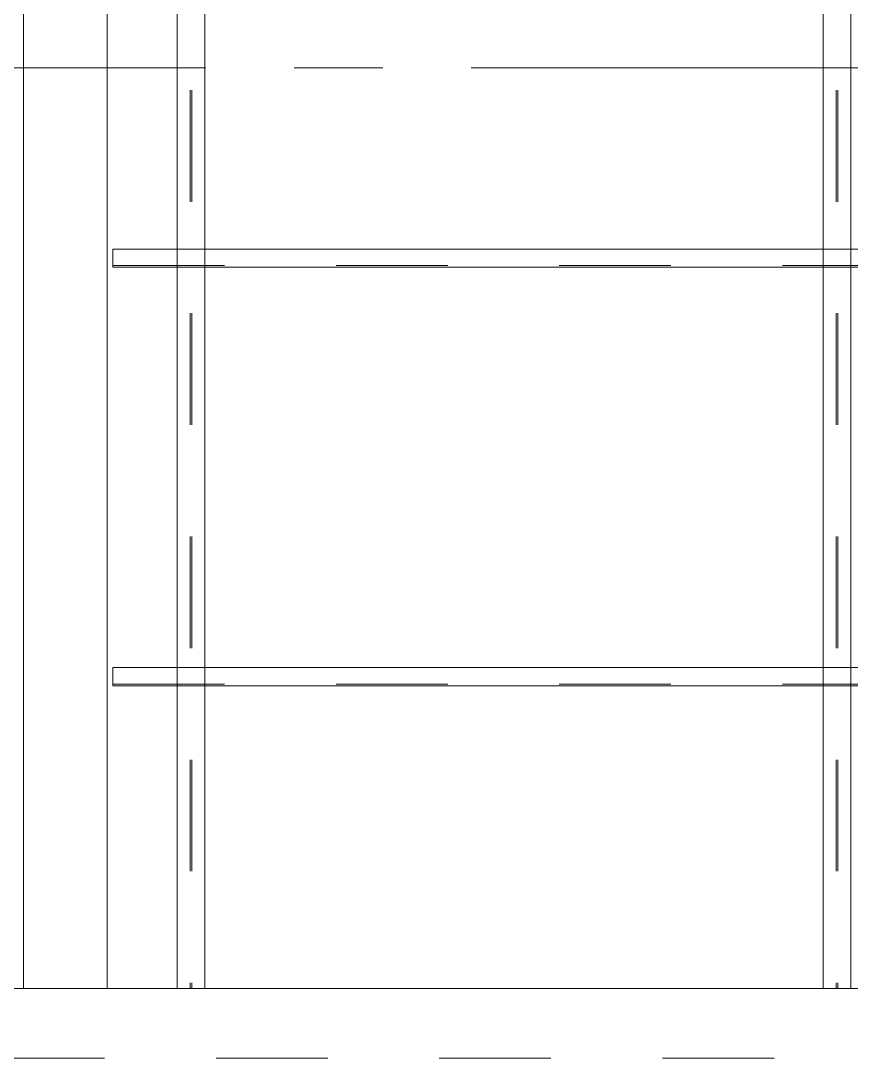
# Model space of a CAD drawing. Header units: millimetres. Extents: x 652937 to 1670132, y 1473552 to 2851037.
# Drawn here: x 663465.424 to 663468.4, y 1524463.232 to 1524466.95 of the extents above; entities that cross this region are included whole.
import ezdxf

# ---------------------------------------------------------------- set-up
doc = ezdxf.new("R2010")
doc.units = ezdxf.units.MM
doc.linetypes.add('XKITLINE00', pattern=[0])
doc.linetypes.add('XKITLINE02', pattern=[4, 2, -2])
doc.layers.add('Part', color=7, linetype='Continuous', lineweight=0)
doc.layers.add('S-GRID', color=7, linetype='Continuous', lineweight=9)

# ---------------------------------------------------------------- blocks, each defined once
blk = doc.blocks.new('*A767423')
at = {"layer": 'S-GRID', "color": 7, "linetype": 'XKITLINE00', "lineweight": 0}
for p, q in [((418.454674, 142.486798), (426.392174, 142.486798)), ((427.979674, 142.486798), (429.567174, 142.486798)), ((431.154674, 142.486798), (439.092174, 142.486798))]:
    blk.add_line(p, q, dxfattribs=at)
blk = doc.blocks.new('*A768424')
at = {"layer": 'Part', "color": 7, "linetype": 'XKITLINE02', "lineweight": 0}
for p, q in [((394.581482, 142.486798), (475.601482, 142.486798)), ((394.581399, 141.236798), (475.601482, 141.236798))]:
    blk.add_line(p, q, dxfattribs=at)
blk = doc.blocks.new('*A769425')
at = {"layer": 'Part', "color": 7, "linetype": 'XKITLINE00', "lineweight": 0}
blk.add_line((395.331558, 142.486798), (437.967743, 142.486798), dxfattribs=at)
blk = doc.blocks.new('*A773429')
at = {"layer": 'S-GRID', "color": 7, "linetype": 'XKITLINE00', "lineweight": 0}
for p, q in [((418.454674, 158.986798), (426.392174, 158.986798)), ((427.979674, 158.986798), (429.567174, 158.986798)), ((431.154674, 158.986798), (439.092174, 158.986798))]:
    blk.add_line(p, q, dxfattribs=at)
blk = doc.blocks.new('*A791447')
at = {"layer": 'Part', "color": 7, "linetype": 'XKITLINE02', "lineweight": 0}
for p, q in [((437.456172, 142.486798), (437.456172, 174.586798)), ((437.456175, 142.486798), (437.456175, 174.586798)), ((437.4562, 174.586798), (437.4562, 142.486798)), ((437.691175, 174.586798), (437.691175, 142.486798)), ((437.6912, 174.586798), (437.6912, 142.486798)), ((437.721175, 174.586798), (437.721175, 142.486798)), ((437.7212, 174.586798), (437.7212, 142.486798)), ((437.956172, 174.586798), (437.956172, 142.486798)), ((437.956175, 174.586798), (437.956175, 142.486798)), ((437.9562, 174.586798), (437.9562, 142.486798)), ((437.456203, 155.736798), (437.456203, 155.411798)), ((437.956203, 155.736798), (437.956203, 155.411798)), ((437.456203, 148.236798), (437.456203, 147.911798)), ((437.956203, 148.236798), (437.956203, 147.911798)), ((437.956203, 142.486798), (437.456172, 142.486798))]:
    blk.add_line(p, q, dxfattribs=at)
at = {"layer": 'Part', "color": 7, "linetype": 'XKITLINE00', "lineweight": 0}
for p, q in [((437.456203, 162.911798), (437.456203, 155.736798)), ((437.956203, 162.911798), (437.956203, 155.736798)), ((437.456203, 155.411798), (437.456203, 148.236798)), ((437.956203, 155.411798), (437.956203, 148.236798)), ((437.456203, 147.911798), (437.456203, 142.486798)), ((437.956203, 147.911798), (437.956203, 142.486798))]:
    blk.add_line(p, q, dxfattribs=at)
blk = doc.blocks.new('*A809465')
at = {"layer": 'Part', "color": 7, "linetype": 'XKITLINE02', "lineweight": 0}
for p, q in [((425.881186, 142.486798), (425.881186, 174.586798)), ((425.881188, 142.486798), (425.881188, 174.586798)), ((425.881214, 174.586798), (425.881214, 142.486798)), ((426.116188, 174.586798), (426.116188, 142.486798)), ((426.116214, 174.586798), (426.116214, 142.486798)), ((426.146188, 174.586798), (426.146188, 142.486798)), ((426.146214, 174.586798), (426.146214, 142.486798)), ((426.381186, 174.586798), (426.381186, 142.486798)), ((426.381188, 174.586798), (426.381188, 142.486798)), ((426.381214, 174.586798), (426.381214, 142.486798)), ((425.881216, 155.736798), (425.881216, 155.411798)), ((426.381216, 155.736798), (426.381216, 155.411798)), ((425.881216, 148.236798), (425.881216, 147.911798)), ((426.381216, 148.236798), (426.381216, 147.911798)), ((426.381216, 142.486798), (425.881186, 142.486798))]:
    blk.add_line(p, q, dxfattribs=at)
at = {"layer": 'Part', "color": 7, "linetype": 'XKITLINE00', "lineweight": 0}
for p, q in [((425.881216, 162.911798), (425.881216, 155.736798)), ((426.381216, 162.911798), (426.381216, 155.736798)), ((425.881216, 155.411798), (425.881216, 148.236798)), ((426.381216, 155.411798), (426.381216, 148.236798)), ((425.881216, 147.911798), (425.881216, 142.486798)), ((426.381216, 147.911798), (426.381216, 142.486798))]:
    blk.add_line(p, q, dxfattribs=at)
blk = doc.blocks.new('*A819475')
at = {"layer": 'Part', "color": 7, "linetype": 'XKITLINE00', "lineweight": 0}
for p, q in [((424.731187, 155.736798), (439.106192, 155.736798)), ((424.731187, 155.411798), (424.731187, 155.736798)), ((439.106192, 155.736798), (439.106192, 155.411798)), ((439.106192, 155.411798), (424.731187, 155.411798))]:
    blk.add_line(p, q, dxfattribs=at)
at = {"layer": 'Part', "color": 7, "linetype": 'XKITLINE02', "lineweight": 0}
for p, q in [((424.731187, 155.736798), (424.731187, 155.411798)), ((424.731187, 155.441798), (439.106192, 155.441798))]:
    blk.add_line(p, q, dxfattribs=at)
blk = doc.blocks.new('*A820476')
at = {"layer": 'Part', "color": 7, "linetype": 'XKITLINE02', "lineweight": 0}
for p, q in [((423.131096, 177.586798), (423.131096, 174.586798)), ((423.131096, 177.586798), (423.131187, 177.586798)), ((423.131187, 177.586798), (423.131096, 177.586798)), ((424.631096, 158.986798), (424.631096, 177.586798)), ((423.131187, 158.986798), (423.131096, 158.986798)), ((423.131096, 158.986798), (423.131187, 158.986798))]:
    blk.add_line(p, q, dxfattribs=at)
at = {"layer": 'Part', "color": 7, "linetype": 'XKITLINE00', "lineweight": 0}
for p, q in [((423.131187, 158.986798), (423.131187, 177.586798)), ((423.131187, 177.586798), (424.631187, 177.586798)), ((424.631187, 158.986798), (424.631187, 177.586798)), ((423.131096, 174.586798), (423.131096, 158.986798)), ((423.131187, 158.986798), (424.631187, 158.986798))]:
    blk.add_line(p, q, dxfattribs=at)
blk = doc.blocks.new('*A821477')
at = {"layer": 'Part', "color": 7, "linetype": 'XKITLINE00', "lineweight": 0}
for p, q in [((423.131096, 142.486798), (423.131096, 158.986798)), ((423.131187, 142.486798), (423.131187, 158.986798)), ((423.131187, 158.986798), (424.631187, 158.986798)), ((424.631187, 142.486798), (424.631187, 158.986798)), ((423.131187, 142.486798), (424.631187, 142.486798))]:
    blk.add_line(p, q, dxfattribs=at)
at = {"layer": 'Part', "color": 7, "linetype": 'XKITLINE02', "lineweight": 0}
for p, q in [((423.131096, 158.986798), (423.131187, 158.986798)), ((423.131187, 158.986798), (423.131096, 158.986798)), ((424.631096, 142.486798), (424.631096, 158.986798)), ((423.131187, 142.486798), (423.131096, 142.486798)), ((423.131096, 142.486798), (423.131187, 142.486798))]:
    blk.add_line(p, q, dxfattribs=at)
blk = doc.blocks.new('*A1001656')
at = {"layer": 'Part', "color": 7, "linetype": 'XKITLINE00', "lineweight": 0}
for p, q in [((424.731187, 148.236798), (437.967675, 148.236798)), ((424.731187, 147.911798), (424.731187, 148.236798)), ((437.967675, 147.911798), (424.731187, 147.911798))]:
    blk.add_line(p, q, dxfattribs=at)
at = {"layer": 'Part', "color": 7, "linetype": 'XKITLINE02', "lineweight": 0}
for p, q in [((424.731187, 148.236798), (424.731187, 147.911798)), ((437.967675, 148.236798), (439.106192, 148.236798)), ((439.106192, 148.236798), (439.106192, 147.911798)), ((424.731187, 147.941798), (439.106192, 147.941798)), ((437.967675, 147.911798), (439.106192, 147.911798))]:
    blk.add_line(p, q, dxfattribs=at)
blk = doc.blocks.new('a2')
at = {"color": 7, "lineweight": 0, "xscale": 0.2, "yscale": 0.2, "zscale": 0.2}
for name in ['*A820476', '*A809465', '*A791447', '*A773429', '*A821477', '*A819475', '*A1001656', '*A767423', '*A768424', '*A769425']:
    blk.add_blockref(name, (174008.504, -117199.2429), dxfattribs=at)

msp = doc.modelspace()

# ---------------------------------------------------------------- block references
at = {"color": 7}
msp.add_blockref('a2', (489372.3036, 1641634.2272), dxfattribs=at)

doc.saveas('drawing.dxf')
